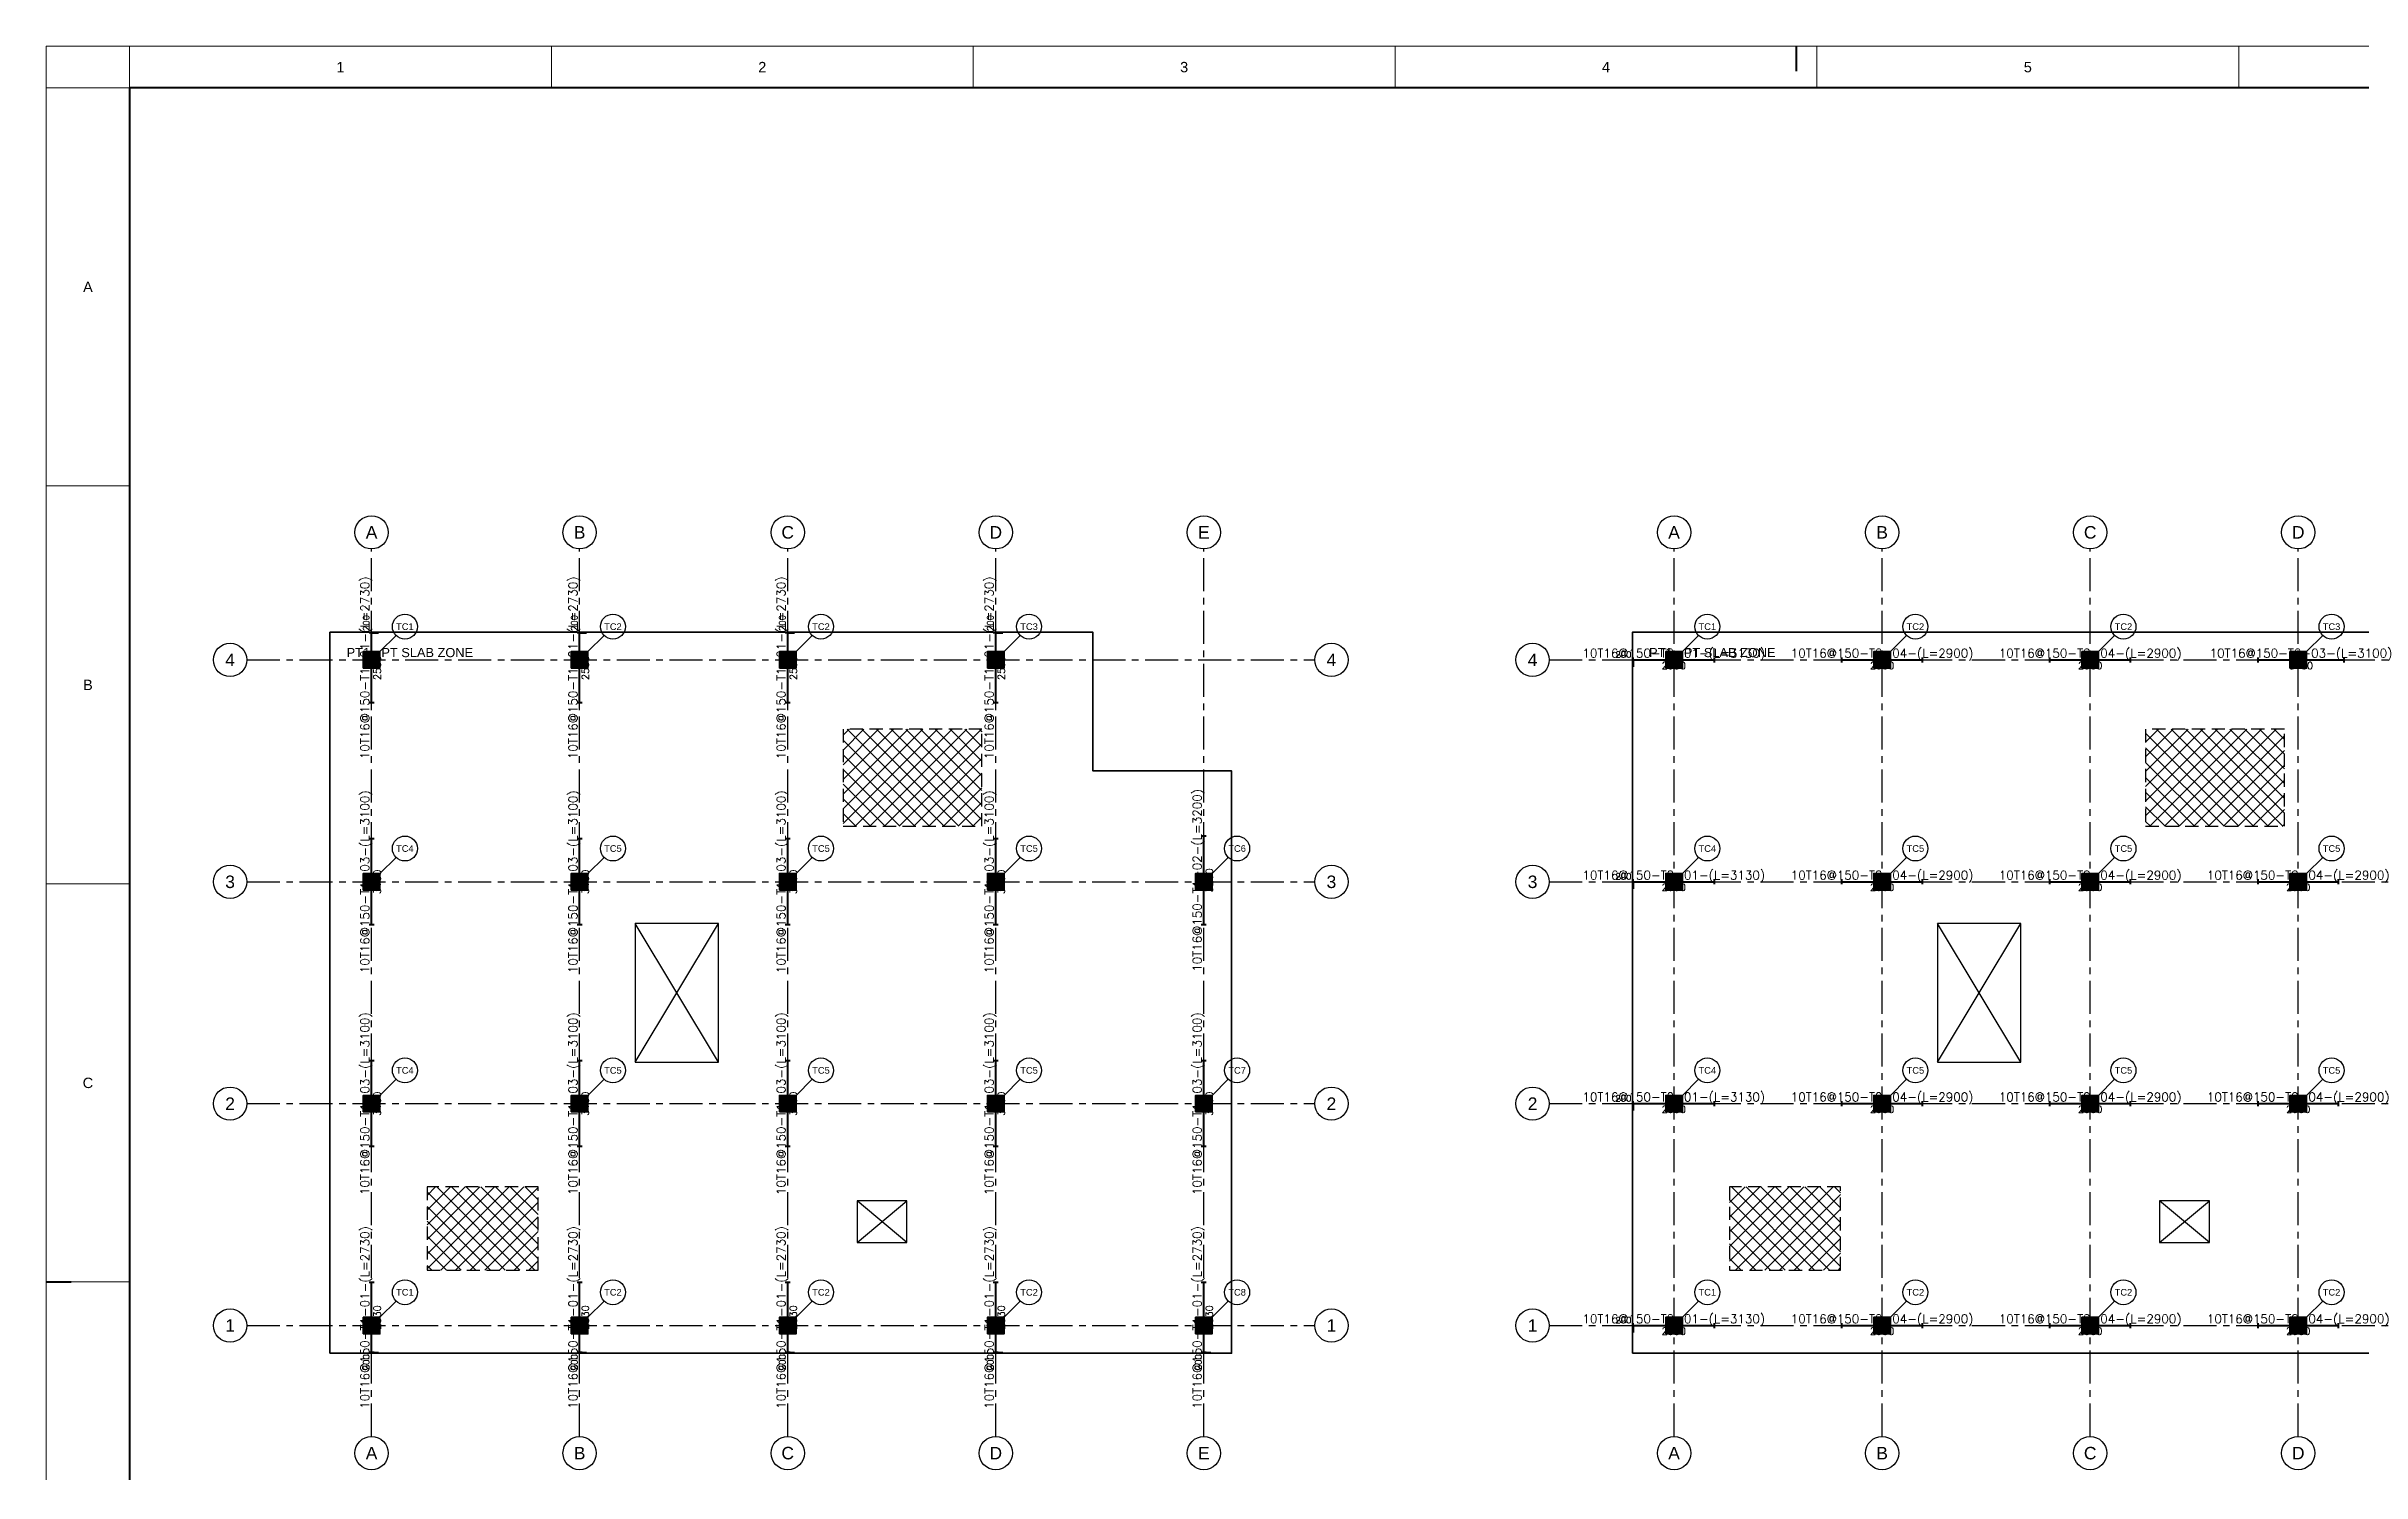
# Model space of a CAD drawing. Header units: millimetres. Extents: x 0 to 126150, y 0 to 89100.
# Drawn here: x 0 to 83462, y 37669 to 89100 of the extents above; entities that cross this region are included whole.
import ezdxf
from ezdxf.enums import TextEntityAlignment as Align

# ---------------------------------------------------------------- set-up
doc = ezdxf.new("R2010")
doc.units = ezdxf.units.MM
doc.header["$LTSCALE"] = 37.5
for name, pattern in [('CENTER', [50.8, 31.75, -6.35, 6.35, -6.35]), ('DASHDOT', [25.4, 12.7, -6.35, 0, -6.35]), ('DASHED', [19.05, 12.7, -6.35])]:
    doc.linetypes.add(name, pattern=pattern)
doc.layers.get('0').update_dxf_attribs({"linetype": 'CONTINUOUS'})
for name, color, linetype in [('ST-CALLOUT', 3, 'CONTINUOUS'), ('ST-COL-HATCH', 7, 'CONTINUOUS'), ('ST-GRID', 8, 'CENTER'), ('ST-GRID-BUBBLE', 8, 'CONTINUOUS'), ('ST-OPENING', 6, 'CONTINUOUS'), ('ST-PT-ZONE', 4, 'DASHDOT'), ('ST-RB-TEXT', 7, 'CONTINUOUS'), ('ST-TEXT', 7, 'CONTINUOUS'), ('ST-VOID', 30, 'DASHED'), ('ST-VOID-HATCH', 30, 'CONTINUOUS')]:
    doc.layers.add(name, color=color, linetype=linetype)
for name, color, linetype, lineweight in [('ST-COL', 7, 'CONTINUOUS', 35), ('ST-RB-T1', 6, 'CONTINUOUS', 50), ('ST-RB-T2', 6, 'CONTINUOUS', 50), ('ST-SHEET-FRAME', 7, 'CONTINUOUS', 50), ('ST-SLAB-EDGE', 3, 'CONTINUOUS', 35)]:
    doc.layers.add(name, color=color, linetype=linetype, lineweight=lineweight)
doc.styles.add('ST-REBAR', font='romans.shx')
doc.styles.get("Standard").update_dxf_attribs({"font": 'arial.ttf'})

# ---------------------------------------------------------------- blocks, each defined once
blk = doc.blocks.new('FRAMING_REBAR_ADDITIONAL_AT_COLUMNS_L01')
at = {"layer": 'ST-COL-HATCH'}
h = blk.add_hatch(color=7, dxfattribs=at)
h.dxf.hatch_style = 1
h.paths.add_polyline_path([(11425, 66675), (12025, 66675), (12025, 67275), (11425, 67275)])
h = blk.add_hatch(color=7, dxfattribs=at)
h.dxf.hatch_style = 1
h.paths.add_polyline_path([(18925, 66675), (19525, 66675), (19525, 67275), (18925, 67275)])
h = blk.add_hatch(color=7, dxfattribs=at)
h.dxf.hatch_style = 1
h.paths.add_polyline_path([(26425, 66675), (27025, 66675), (27025, 67275), (26425, 67275)])
h = blk.add_hatch(color=7, dxfattribs=at)
h.dxf.hatch_style = 1
h.paths.add_polyline_path([(33925, 66675), (34525, 66675), (34525, 67275), (33925, 67275)])
h = blk.add_hatch(color=7, dxfattribs=at)
h.dxf.hatch_style = 1
h.paths.add_polyline_path([(58375, 66675), (58975, 66675), (58975, 67275), (58375, 67275)])
h = blk.add_hatch(color=7, dxfattribs=at)
h.dxf.hatch_style = 1
h.paths.add_polyline_path([(65875, 66675), (66475, 66675), (66475, 67275), (65875, 67275)])
h = blk.add_hatch(color=7, dxfattribs=at)
h.dxf.hatch_style = 1
h.paths.add_polyline_path([(73375, 66675), (73975, 66675), (73975, 67275), (73375, 67275)])
h = blk.add_hatch(color=7, dxfattribs=at)
h.dxf.hatch_style = 1
h.paths.add_polyline_path([(80875, 66675), (81475, 66675), (81475, 67275), (80875, 67275)])
h = blk.add_hatch(color=7, dxfattribs=at)
h.dxf.hatch_style = 1
h.paths.add_polyline_path([(11425, 58675), (12025, 58675), (12025, 59275), (11425, 59275)])
h = blk.add_hatch(color=7, dxfattribs=at)
h.dxf.hatch_style = 1
h.paths.add_polyline_path([(18925, 58675), (19525, 58675), (19525, 59275), (18925, 59275)])
h = blk.add_hatch(color=7, dxfattribs=at)
h.dxf.hatch_style = 1
h.paths.add_polyline_path([(26425, 58675), (27025, 58675), (27025, 59275), (26425, 59275)])
h = blk.add_hatch(color=7, dxfattribs=at)
h.dxf.hatch_style = 1
h.paths.add_polyline_path([(33925, 58675), (34525, 58675), (34525, 59275), (33925, 59275)])
h = blk.add_hatch(color=7, dxfattribs=at)
h.dxf.hatch_style = 1
h.paths.add_polyline_path([(41425, 58675), (42025, 58675), (42025, 59275), (41425, 59275)])
h = blk.add_hatch(color=7, dxfattribs=at)
h.dxf.hatch_style = 1
h.paths.add_polyline_path([(58375, 58675), (58975, 58675), (58975, 59275), (58375, 59275)])
h = blk.add_hatch(color=7, dxfattribs=at)
h.dxf.hatch_style = 1
h.paths.add_polyline_path([(65875, 58675), (66475, 58675), (66475, 59275), (65875, 59275)])
h = blk.add_hatch(color=7, dxfattribs=at)
h.dxf.hatch_style = 1
h.paths.add_polyline_path([(73375, 58675), (73975, 58675), (73975, 59275), (73375, 59275)])
h = blk.add_hatch(color=7, dxfattribs=at)
h.dxf.hatch_style = 1
h.paths.add_polyline_path([(80875, 58675), (81475, 58675), (81475, 59275), (80875, 59275)])
h = blk.add_hatch(color=7, dxfattribs=at)
h.dxf.hatch_style = 1
h.paths.add_polyline_path([(11425, 50675), (12025, 50675), (12025, 51275), (11425, 51275)])
h = blk.add_hatch(color=7, dxfattribs=at)
h.dxf.hatch_style = 1
h.paths.add_polyline_path([(18925, 50675), (19525, 50675), (19525, 51275), (18925, 51275)])
h = blk.add_hatch(color=7, dxfattribs=at)
h.dxf.hatch_style = 1
h.paths.add_polyline_path([(26425, 50675), (27025, 50675), (27025, 51275), (26425, 51275)])
h = blk.add_hatch(color=7, dxfattribs=at)
h.dxf.hatch_style = 1
h.paths.add_polyline_path([(33925, 50675), (34525, 50675), (34525, 51275), (33925, 51275)])
h = blk.add_hatch(color=7, dxfattribs=at)
h.dxf.hatch_style = 1
h.paths.add_polyline_path([(41425, 50675), (42025, 50675), (42025, 51275), (41425, 51275)])
h = blk.add_hatch(color=7, dxfattribs=at)
h.dxf.hatch_style = 1
h.paths.add_polyline_path([(58375, 50675), (58975, 50675), (58975, 51275), (58375, 51275)])
h = blk.add_hatch(color=7, dxfattribs=at)
h.dxf.hatch_style = 1
h.paths.add_polyline_path([(65875, 50675), (66475, 50675), (66475, 51275), (65875, 51275)])
h = blk.add_hatch(color=7, dxfattribs=at)
h.dxf.hatch_style = 1
h.paths.add_polyline_path([(73375, 50675), (73975, 50675), (73975, 51275), (73375, 51275)])
h = blk.add_hatch(color=7, dxfattribs=at)
h.dxf.hatch_style = 1
h.paths.add_polyline_path([(80875, 50675), (81475, 50675), (81475, 51275), (80875, 51275)])
h = blk.add_hatch(color=7, dxfattribs=at)
h.dxf.hatch_style = 1
h.paths.add_polyline_path([(11425, 42675), (12025, 42675), (12025, 43275), (11425, 43275)])
h = blk.add_hatch(color=7, dxfattribs=at)
h.dxf.hatch_style = 1
h.paths.add_polyline_path([(18925, 42675), (19525, 42675), (19525, 43275), (18925, 43275)])
h = blk.add_hatch(color=7, dxfattribs=at)
h.dxf.hatch_style = 1
h.paths.add_polyline_path([(26425, 42675), (27025, 42675), (27025, 43275), (26425, 43275)])
h = blk.add_hatch(color=7, dxfattribs=at)
h.dxf.hatch_style = 1
h.paths.add_polyline_path([(33925, 42675), (34525, 42675), (34525, 43275), (33925, 43275)])
h = blk.add_hatch(color=7, dxfattribs=at)
h.dxf.hatch_style = 1
h.paths.add_polyline_path([(41425, 42675), (42025, 42675), (42025, 43275), (41425, 43275)])
h = blk.add_hatch(color=7, dxfattribs=at)
h.dxf.hatch_style = 1
h.paths.add_polyline_path([(58375, 42675), (58975, 42675), (58975, 43275), (58375, 43275)])
h = blk.add_hatch(color=7, dxfattribs=at)
h.dxf.hatch_style = 1
h.paths.add_polyline_path([(65875, 42675), (66475, 42675), (66475, 43275), (65875, 43275)])
h = blk.add_hatch(color=7, dxfattribs=at)
h.dxf.hatch_style = 1
h.paths.add_polyline_path([(73375, 42675), (73975, 42675), (73975, 43275), (73375, 43275)])
h = blk.add_hatch(color=7, dxfattribs=at)
h.dxf.hatch_style = 1
h.paths.add_polyline_path([(80875, 42675), (81475, 42675), (81475, 43275), (80875, 43275)])
at = {"layer": 'ST-VOID-HATCH'}
h = blk.add_hatch(dxfattribs=at)
h.set_pattern_fill('ANSI37', color=256, scale=118.11)
h.paths.add_polyline_path([(28725, 60975), (33725, 60975), (33725, 64475), (28725, 64475)])
h = blk.add_hatch(dxfattribs=at)
h.set_pattern_fill('ANSI37', color=256, scale=118.11)
h.paths.add_polyline_path([(75675, 60975), (80675, 60975), (80675, 64475), (75675, 64475)])
h = blk.add_hatch(dxfattribs=at)
h.set_pattern_fill('ANSI37', color=256, scale=118.11)
h.paths.add_polyline_path([(13725, 44975), (17725, 44975), (17725, 47975), (13725, 47975)])
h = blk.add_hatch(dxfattribs=at)
h.set_pattern_fill('ANSI37', color=256, scale=118.11)
h.paths.add_polyline_path([(60675, 44975), (64675, 44975), (64675, 47975), (60675, 47975)])
at = {"layer": 'ST-CALLOUT'}
for p, q in [((12606.801948, 67856.801948), (12025, 67275)), ((20106.801948, 67856.801948), (19525, 67275)), ((27606.801948, 67856.801948), (27025, 67275)), ((35106.801948, 67856.801948), (34525, 67275)), ((59556.801948, 67856.801948), (58975, 67275)), ((67056.801948, 67856.801948), (66475, 67275)), ((74556.801948, 67856.801948), (73975, 67275)), ((82056.801948, 67856.801948), (81475, 67275)), ((12606.801948, 59856.801948), (12025, 59275)), ((20106.801948, 59856.801948), (19525, 59275)), ((27606.801948, 59856.801948), (27025, 59275)), ((35106.801948, 59856.801948), (34525, 59275)), ((42606.801948, 59856.801948), (42025, 59275)), ((59556.801948, 59856.801948), (58975, 59275)), ((67056.801948, 59856.801948), (66475, 59275)), ((74556.801948, 59856.801948), (73975, 59275)), ((82056.801948, 59856.801948), (81475, 59275)), ((12606.801948, 51856.801948), (12025, 51275)), ((20106.801948, 51856.801948), (19525, 51275)), ((27606.801948, 51856.801948), (27025, 51275)), ((35106.801948, 51856.801948), (34525, 51275)), ((42606.801948, 51856.801948), (42025, 51275)), ((59556.801948, 51856.801948), (58975, 51275)), ((67056.801948, 51856.801948), (66475, 51275)), ((74556.801948, 51856.801948), (73975, 51275)), ((82056.801948, 51856.801948), (81475, 51275)), ((12606.801948, 43856.801948), (12025, 43275)), ((20106.801948, 43856.801948), (19525, 43275)), ((27606.801948, 43856.801948), (27025, 43275)), ((35106.801948, 43856.801948), (34525, 43275)), ((42606.801948, 43856.801948), (42025, 43275)), ((59556.801948, 43856.801948), (58975, 43275)), ((67056.801948, 43856.801948), (66475, 43275)), ((74556.801948, 43856.801948), (73975, 43275)), ((82056.801948, 43856.801948), (81475, 43275))]:
    blk.add_line(p, q, dxfattribs=at)
for centre in [(12925, 68175), (20425, 68175), (27925, 68175), (35425, 68175), (59875, 68175), (67375, 68175), (74875, 68175), (82375, 68175), (12925, 60175), (20425, 60175), (27925, 60175), (35425, 60175), (42925, 60175), (59875, 60175), (67375, 60175), (74875, 60175), (82375, 60175), (12925, 52175), (20425, 52175), (27925, 52175), (35425, 52175), (42925, 52175), (59875, 52175), (67375, 52175), (74875, 52175), (82375, 52175), (12925, 44175), (20425, 44175), (27925, 44175), (35425, 44175), (42925, 44175), (59875, 44175), (67375, 44175), (74875, 44175), (82375, 44175)]:
    blk.add_circle(centre, 450, dxfattribs=at)
at = {"layer": 'ST-COL'}
for points in [[(11425, 66675), (12025, 66675), (12025, 67275), (11425, 67275)], [(18925, 66675), (19525, 66675), (19525, 67275), (18925, 67275)], [(26425, 66675), (27025, 66675), (27025, 67275), (26425, 67275)], [(33925, 66675), (34525, 66675), (34525, 67275), (33925, 67275)], [(58375, 66675), (58975, 66675), (58975, 67275), (58375, 67275)], [(65875, 66675), (66475, 66675), (66475, 67275), (65875, 67275)], [(73375, 66675), (73975, 66675), (73975, 67275), (73375, 67275)], [(80875, 66675), (81475, 66675), (81475, 67275), (80875, 67275)], [(11425, 58675), (12025, 58675), (12025, 59275), (11425, 59275)], [(18925, 58675), (19525, 58675), (19525, 59275), (18925, 59275)], [(26425, 58675), (27025, 58675), (27025, 59275), (26425, 59275)], [(33925, 58675), (34525, 58675), (34525, 59275), (33925, 59275)], [(41425, 58675), (42025, 58675), (42025, 59275), (41425, 59275)], [(58375, 58675), (58975, 58675), (58975, 59275), (58375, 59275)], [(65875, 58675), (66475, 58675), (66475, 59275), (65875, 59275)], [(73375, 58675), (73975, 58675), (73975, 59275), (73375, 59275)], [(80875, 58675), (81475, 58675), (81475, 59275), (80875, 59275)], [(11425, 50675), (12025, 50675), (12025, 51275), (11425, 51275)], [(18925, 50675), (19525, 50675), (19525, 51275), (18925, 51275)], [(26425, 50675), (27025, 50675), (27025, 51275), (26425, 51275)], [(33925, 50675), (34525, 50675), (34525, 51275), (33925, 51275)], [(41425, 50675), (42025, 50675), (42025, 51275), (41425, 51275)], [(58375, 50675), (58975, 50675), (58975, 51275), (58375, 51275)], [(65875, 50675), (66475, 50675), (66475, 51275), (65875, 51275)], [(73375, 50675), (73975, 50675), (73975, 51275), (73375, 51275)], [(80875, 50675), (81475, 50675), (81475, 51275), (80875, 51275)], [(11425, 42675), (12025, 42675), (12025, 43275), (11425, 43275)], [(18925, 42675), (19525, 42675), (19525, 43275), (18925, 43275)], [(26425, 42675), (27025, 42675), (27025, 43275), (26425, 43275)], [(33925, 42675), (34525, 42675), (34525, 43275), (33925, 43275)], [(41425, 42675), (42025, 42675), (42025, 43275), (41425, 43275)], [(58375, 42675), (58975, 42675), (58975, 43275), (58375, 43275)], [(65875, 42675), (66475, 42675), (66475, 43275), (65875, 43275)], [(73375, 42675), (73975, 42675), (73975, 43275), (73375, 43275)], [(80875, 42675), (81475, 42675), (81475, 43275), (80875, 43275)]]:
    blk.add_lwpolyline(points, close=True, dxfattribs=at)
at = {"layer": 'ST-GRID'}
for p, q in [((11725, 38975), (11725, 70975)), ((19225, 38975), (19225, 70975)), ((26725, 38975), (26725, 70975)), ((34225, 38975), (34225, 70975)), ((41725, 38975), (41725, 70975)), ((58675, 38975), (58675, 70975)), ((66175, 38975), (66175, 70975)), ((73675, 38975), (73675, 70975)), ((81175, 38975), (81175, 70975)), ((7225, 66975), (45725, 66975)), ((54175, 66975), (92675, 66975)), ((7225, 58975), (45725, 58975)), ((54175, 58975), (92675, 58975)), ((7225, 50975), (45725, 50975)), ((54175, 50975), (92675, 50975)), ((7225, 42975), (45725, 42975)), ((54175, 42975), (92675, 42975))]:
    blk.add_line(p, q, dxfattribs=at)
at = {"layer": 'ST-GRID-BUBBLE'}
for centre in [(11725, 71575), (19225, 71575), (26725, 71575), (34225, 71575), (41725, 71575), (58675, 71575), (66175, 71575), (73675, 71575), (81175, 71575), (6625, 66975), (46325, 66975), (53575, 66975), (6625, 58975), (46325, 58975), (53575, 58975), (6625, 50975), (46325, 50975), (53575, 50975), (6625, 42975), (46325, 42975), (53575, 42975), (11725, 38375), (19225, 38375), (26725, 38375), (34225, 38375), (41725, 38375), (58675, 38375), (66175, 38375), (73675, 38375), (81175, 38375)]:
    blk.add_circle(centre, 600, dxfattribs=at)
at = {"layer": 'ST-OPENING'}
for p, q in [((21225, 52475), (24225, 57475)), ((24225, 52475), (21225, 57475)), ((68175, 52475), (71175, 57475)), ((71175, 52475), (68175, 57475)), ((29225, 45975), (31025, 47475)), ((31025, 45975), (29225, 47475)), ((76175, 45975), (77975, 47475)), ((77975, 45975), (76175, 47475))]:
    blk.add_line(p, q, dxfattribs=at)
for points in [[(21225, 52475), (24225, 52475), (24225, 57475), (21225, 57475)], [(68175, 52475), (71175, 52475), (71175, 57475), (68175, 57475)], [(29225, 45975), (31025, 45975), (31025, 47475), (29225, 47475)], [(76175, 45975), (77975, 45975), (77975, 47475), (76175, 47475)]]:
    blk.add_lwpolyline(points, close=True, dxfattribs=at)
at = {"layer": 'ST-PT-ZONE'}
for points in [[(10225, 41975), (42725, 41975), (42725, 62975), (37725, 62975), (37725, 67975), (10225, 67975)], [(57175, 41975), (89675, 41975), (89675, 62975), (84675, 62975), (84675, 67975), (57175, 67975)]]:
    blk.add_lwpolyline(points, close=True, dxfattribs=at)
at = {"layer": 'ST-RB-T1'}
for p, q in [((11815, 67955), (11635, 67955)), ((11725, 65425), (11725, 67955)), ((11725, 67955), (11975, 67955)), ((19315, 67955), (19135, 67955)), ((19225, 65425), (19225, 67955)), ((19225, 67955), (19475, 67955)), ((26815, 67955), (26635, 67955)), ((26725, 65425), (26725, 67955)), ((26725, 67955), (26975, 67955)), ((34315, 67955), (34135, 67955)), ((34225, 65425), (34225, 67955)), ((34225, 67955), (34475, 67955)), ((11815, 65425), (11635, 65425)), ((19315, 65425), (19135, 65425)), ((26815, 65425), (26635, 65425)), ((34315, 65425), (34135, 65425)), ((11815, 60525), (11635, 60525)), ((11725, 57425), (11725, 60525)), ((19315, 60525), (19135, 60525)), ((19225, 57425), (19225, 60525)), ((26815, 60525), (26635, 60525)), ((26725, 57425), (26725, 60525)), ((34315, 60525), (34135, 60525)), ((34225, 57425), (34225, 60525)), ((41815, 60625), (41635, 60625)), ((41725, 57425), (41725, 60625)), ((11815, 57425), (11635, 57425)), ((19315, 57425), (19135, 57425)), ((26815, 57425), (26635, 57425)), ((34315, 57425), (34135, 57425)), ((41815, 57425), (41635, 57425)), ((11815, 52525), (11635, 52525)), ((11725, 49425), (11725, 52525)), ((19315, 52525), (19135, 52525)), ((19225, 49425), (19225, 52525)), ((26815, 52525), (26635, 52525)), ((26725, 49425), (26725, 52525)), ((34315, 52525), (34135, 52525)), ((34225, 49425), (34225, 52525)), ((41815, 52525), (41635, 52525)), ((41725, 49425), (41725, 52525)), ((11815, 49425), (11635, 49425)), ((19315, 49425), (19135, 49425)), ((26815, 49425), (26635, 49425)), ((34315, 49425), (34135, 49425)), ((41815, 49425), (41635, 49425)), ((11815, 44530), (11635, 44530)), ((11725, 42000), (11725, 44530)), ((19315, 44530), (19135, 44530)), ((19225, 42000), (19225, 44530)), ((26815, 44530), (26635, 44530)), ((26725, 42000), (26725, 44530)), ((34315, 44530), (34135, 44530)), ((34225, 42000), (34225, 44530)), ((41815, 44530), (41635, 44530)), ((41725, 42000), (41725, 44530)), ((11815, 42000), (11635, 42000)), ((11725, 42000), (11975, 42000)), ((19315, 42000), (19135, 42000)), ((19225, 42000), (19475, 42000)), ((26815, 42000), (26635, 42000)), ((26725, 42000), (26975, 42000)), ((34315, 42000), (34135, 42000)), ((34225, 42000), (34475, 42000)), ((41815, 42000), (41635, 42000)), ((41725, 42000), (41975, 42000))]:
    blk.add_line(p, q, dxfattribs=at)
at = {"layer": 'ST-RB-T2'}
for p, q in [((57200, 66885), (57200, 67065)), ((57200, 66975), (60130, 66975)), ((57200, 66975), (57200, 66725)), ((60130, 66885), (60130, 67065)), ((64725, 66885), (64725, 67065)), ((64725, 66975), (67625, 66975)), ((67625, 66885), (67625, 67065)), ((72225, 66885), (72225, 67065)), ((72225, 66975), (75125, 66975)), ((75125, 66885), (75125, 67065)), ((79725, 66885), (79725, 67065)), ((79725, 66975), (82825, 66975)), ((82825, 66885), (82825, 67065)), ((57200, 58885), (57200, 59065)), ((57200, 58975), (60130, 58975)), ((57200, 58975), (57200, 58725)), ((60130, 58885), (60130, 59065)), ((64725, 58885), (64725, 59065)), ((64725, 58975), (67625, 58975)), ((67625, 58885), (67625, 59065)), ((72225, 58885), (72225, 59065)), ((72225, 58975), (75125, 58975)), ((75125, 58885), (75125, 59065)), ((79725, 58885), (79725, 59065)), ((79725, 58975), (82625, 58975)), ((82625, 58885), (82625, 59065)), ((57200, 50885), (57200, 51065)), ((57200, 50975), (60130, 50975)), ((57200, 50975), (57200, 50725)), ((60130, 50885), (60130, 51065)), ((64725, 50885), (64725, 51065)), ((64725, 50975), (67625, 50975)), ((67625, 50885), (67625, 51065)), ((72225, 50885), (72225, 51065)), ((72225, 50975), (75125, 50975)), ((75125, 50885), (75125, 51065)), ((79725, 50885), (79725, 51065)), ((79725, 50975), (82625, 50975)), ((82625, 50885), (82625, 51065)), ((57200, 42885), (57200, 43065)), ((57200, 42975), (60130, 42975)), ((57200, 42975), (57200, 42725)), ((60130, 42885), (60130, 43065)), ((64725, 42885), (64725, 43065)), ((64725, 42975), (67625, 42975)), ((67625, 42885), (67625, 43065)), ((72225, 42885), (72225, 43065)), ((72225, 42975), (75125, 42975)), ((75125, 42885), (75125, 43065)), ((79725, 42885), (79725, 43065)), ((79725, 42975), (82625, 42975)), ((82625, 42885), (82625, 43065))]:
    blk.add_line(p, q, dxfattribs=at)
at = {"layer": 'ST-SHEET-FRAME', "lineweight": 13}
for p, q in [((3000, 87600), (3000, 89100)), ((18206.25, 87600), (18206.25, 89100)), ((33412.5, 87600), (33412.5, 89100)), ((48618.75, 87600), (48618.75, 89100)), ((63825, 87600), (63825, 89100)), ((79031.25, 87600), (79031.25, 89100)), ((0, 87600), (3000, 87600)), ((0, 73250), (3000, 73250)), ((0, 58900), (3000, 58900)), ((0, 44550), (3000, 44550))]:
    blk.add_line(p, q, dxfattribs=at)
at = {"layer": 'ST-SHEET-FRAME'}
for p, q in [((63075, 89100), (63075, 88200)), ((0, 44550), (900, 44550))]:
    blk.add_line(p, q, dxfattribs=at)
at = {"layer": 'ST-SHEET-FRAME', "lineweight": 13}
blk.add_lwpolyline([(0, 0), (126150, 0), (126150, 89100), (0, 89100)], close=True, dxfattribs=at)
at = {"layer": 'ST-SHEET-FRAME'}
blk.add_lwpolyline([(3000, 1500), (124650, 1500), (124650, 87600), (3000, 87600)], close=True, dxfattribs=at)
at = {"layer": 'ST-SLAB-EDGE', "color": 3}
for points in [[(10225, 41975), (42725, 41975), (42725, 62975), (37725, 62975), (37725, 67975), (10225, 67975)], [(57175, 41975), (89675, 41975), (89675, 62975), (84675, 62975), (84675, 67975), (57175, 67975)]]:
    blk.add_lwpolyline(points, close=True, dxfattribs=at)
at = {"layer": 'ST-VOID'}
for points in [[(28725, 60975), (33725, 60975), (33725, 64475), (28725, 64475)], [(75675, 60975), (80675, 60975), (80675, 64475), (75675, 64475)], [(13725, 44975), (17725, 44975), (17725, 47975), (13725, 47975)], [(60675, 44975), (64675, 44975), (64675, 47975), (60675, 47975)]]:
    blk.add_lwpolyline(points, close=True, dxfattribs=at)
at = {"layer": 'ST-CALLOUT'}
for s, p in [('TC1', (12925, 68175)), ('TC2', (20425, 68175)), ('TC2', (27925, 68175)), ('TC3', (35425, 68175)), ('TC1', (59875, 68175)), ('TC2', (67375, 68175)), ('TC2', (74875, 68175)), ('TC3', (82375, 68175)), ('TC4', (12925, 60175)), ('TC5', (20425, 60175)), ('TC5', (27925, 60175)), ('TC5', (35425, 60175)), ('TC6', (42925, 60175)), ('TC4', (59875, 60175)), ('TC5', (67375, 60175)), ('TC5', (74875, 60175)), ('TC5', (82375, 60175)), ('TC4', (12925, 52175)), ('TC5', (20425, 52175)), ('TC5', (27925, 52175)), ('TC5', (35425, 52175)), ('TC7', (42925, 52175)), ('TC4', (59875, 52175)), ('TC5', (67375, 52175)), ('TC5', (74875, 52175)), ('TC5', (82375, 52175)), ('TC1', (12925, 44175)), ('TC2', (20425, 44175)), ('TC2', (27925, 44175)), ('TC2', (35425, 44175)), ('TC8', (42925, 44175)), ('TC1', (59875, 44175)), ('TC2', (67375, 44175)), ('TC2', (74875, 44175)), ('TC2', (82375, 44175))]:
    blk.add_text(s, height=240, dxfattribs=at).set_placement(p, align=Align.MIDDLE_CENTER)
at = {"layer": 'ST-PT-ZONE'}
for p in [(10825, 67075), (57775, 67075)]:
    blk.add_text('PT1 - PT SLAB ZONE', height=330, dxfattribs=at).set_placement(p)
at = {"layer": 'ST-RB-TEXT', "style": 'ST-REBAR'}
for s, height, p in [('10T16@150-T1-01-(L=2730)', 315, (11642.5, 66690)), ('10T16@150-T1-01-(L=2730)', 315, (19142.5, 66690)), ('10T16@150-T1-01-(L=2730)', 315, (26642.5, 66690)), ('10T16@150-T1-01-(L=2730)', 315, (34142.5, 66690)), ('2530', 255, (12055, 66690)), ('2530', 255, (19555, 66690)), ('2530', 255, (27055, 66690)), ('2530', 255, (34555, 66690)), ('10T16@150-T1-03-(L=3100)', 315, (11642.5, 58975)), ('10T16@150-T1-03-(L=3100)', 315, (19142.5, 58975)), ('10T16@150-T1-03-(L=3100)', 315, (26642.5, 58975)), ('10T16@150-T1-03-(L=3100)', 315, (34142.5, 58975)), ('10T16@150-T1-02-(L=3200)', 315, (41642.5, 59025)), ('3100', 255, (12055, 58975)), ('3100', 255, (19555, 58975)), ('3100', 255, (27055, 58975)), ('3100', 255, (34555, 58975)), ('3200', 255, (42055, 59025)), ('10T16@150-T1-03-(L=3100)', 315, (11642.5, 50975)), ('10T16@150-T1-03-(L=3100)', 315, (19142.5, 50975)), ('10T16@150-T1-03-(L=3100)', 315, (26642.5, 50975)), ('10T16@150-T1-03-(L=3100)', 315, (34142.5, 50975)), ('10T16@150-T1-03-(L=3100)', 315, (41642.5, 50975)), ('3100', 255, (12055, 50975)), ('3100', 255, (19555, 50975)), ('3100', 255, (27055, 50975)), ('3100', 255, (34555, 50975)), ('3100', 255, (42055, 50975)), ('10T16@150-T1-01-(L=2730)', 315, (11642.5, 43265)), ('10T16@150-T1-01-(L=2730)', 315, (19142.5, 43265)), ('10T16@150-T1-01-(L=2730)', 315, (26642.5, 43265)), ('10T16@150-T1-01-(L=2730)', 315, (34142.5, 43265)), ('10T16@150-T1-01-(L=2730)', 315, (41642.5, 43265)), ('2530', 255, (12055, 43265)), ('2530', 255, (19555, 43265)), ('2530', 255, (27055, 43265)), ('2530', 255, (34555, 43265)), ('2530', 255, (42055, 43265))]:
    blk.add_text(s, height=height, rotation=90, dxfattribs=at).set_placement(p, align=Align.CENTER)
for p in [(11642.5, 68015), (19142.5, 68015), (26642.5, 68015), (34142.5, 68015)]:
    blk.add_text('200', height=225, rotation=90, dxfattribs=at).set_placement(p)
for s, height, p in [('10T16@150-T2-01-(L=3130)', 315, (58665, 67057.5)), ('2930', 255, (58665, 66645)), ('10T16@150-T2-04-(L=2900)', 315, (66175, 67057.5)), ('2900', 255, (66175, 66645)), ('10T16@150-T2-04-(L=2900)', 315, (73675, 67057.5)), ('2900', 255, (73675, 66645)), ('10T16@150-T2-03-(L=3100)', 315, (81275, 67057.5)), ('3100', 255, (81275, 66645)), ('10T16@150-T2-01-(L=3130)', 315, (58665, 59057.5)), ('10T16@150-T2-04-(L=2900)', 315, (66175, 59057.5)), ('10T16@150-T2-04-(L=2900)', 315, (73675, 59057.5)), ('10T16@150-T2-04-(L=2900)', 315, (81175, 59057.5)), ('2930', 255, (58665, 58645)), ('2900', 255, (66175, 58645)), ('2900', 255, (73675, 58645)), ('2900', 255, (81175, 58645)), ('10T16@150-T2-01-(L=3130)', 315, (58665, 51057.5)), ('10T16@150-T2-04-(L=2900)', 315, (66175, 51057.5)), ('10T16@150-T2-04-(L=2900)', 315, (73675, 51057.5)), ('10T16@150-T2-04-(L=2900)', 315, (81175, 51057.5)), ('2930', 255, (58665, 50645)), ('2900', 255, (66175, 50645)), ('2900', 255, (73675, 50645)), ('2900', 255, (81175, 50645)), ('10T16@150-T2-01-(L=3130)', 315, (58665, 43057.5)), ('10T16@150-T2-04-(L=2900)', 315, (66175, 43057.5)), ('10T16@150-T2-04-(L=2900)', 315, (73675, 43057.5)), ('10T16@150-T2-04-(L=2900)', 315, (81175, 43057.5)), ('2930', 255, (58665, 42645)), ('2900', 255, (66175, 42645)), ('2900', 255, (73675, 42645)), ('2900', 255, (81175, 42645))]:
    blk.add_text(s, height=height, dxfattribs=at).set_placement(p, align=Align.CENTER)
for p in [(57140, 67057.5), (57140, 59057.5), (57140, 51057.5), (57140, 43057.5)]:
    blk.add_text('200', height=225, dxfattribs=at).set_placement(p, align=Align.RIGHT)
for p in [(11642.5, 41940), (19142.5, 41940), (26642.5, 41940), (34142.5, 41940), (41642.5, 41940)]:
    blk.add_text('200', height=225, rotation=90, dxfattribs=at).set_placement(p, align=Align.RIGHT)
at = {"layer": 'ST-SHEET-FRAME'}
for s, p in [('1', (10603.125, 88350)), ('2', (25809.375, 88350)), ('3', (41015.625, 88350)), ('4', (56221.875, 88350)), ('5', (71428.125, 88350)), ('A', (1500, 80425)), ('B', (1500, 66075)), ('C', (1500, 51725))]:
    blk.add_text(s, height=375, dxfattribs=at).set_placement(p, align=Align.MIDDLE_CENTER)
at = {"layer": 'ST-TEXT'}
for s, p in [('A', (11725, 71575)), ('B', (19225, 71575)), ('C', (26725, 71575)), ('D', (34225, 71575)), ('E', (41725, 71575)), ('A', (58675, 71575)), ('B', (66175, 71575)), ('C', (73675, 71575)), ('D', (81175, 71575)), ('4', (6625, 66975)), ('4', (46325, 66975)), ('4', (53575, 66975)), ('3', (6625, 58975)), ('3', (46325, 58975)), ('3', (53575, 58975)), ('2', (6625, 50975)), ('2', (46325, 50975)), ('2', (53575, 50975)), ('1', (6625, 42975)), ('1', (46325, 42975)), ('1', (53575, 42975)), ('A', (11725, 38375)), ('B', (19225, 38375)), ('C', (26725, 38375)), ('D', (34225, 38375)), ('E', (41725, 38375)), ('A', (58675, 38375)), ('B', (66175, 38375)), ('C', (73675, 38375)), ('D', (81175, 38375))]:
    blk.add_text(s, height=450, dxfattribs=at).set_placement(p, align=Align.MIDDLE_CENTER)

msp = doc.modelspace()

# ---------------------------------------------------------------- block references
msp.add_blockref('FRAMING_REBAR_ADDITIONAL_AT_COLUMNS_L01', (0, 0))

doc.saveas('drawing.dxf')
